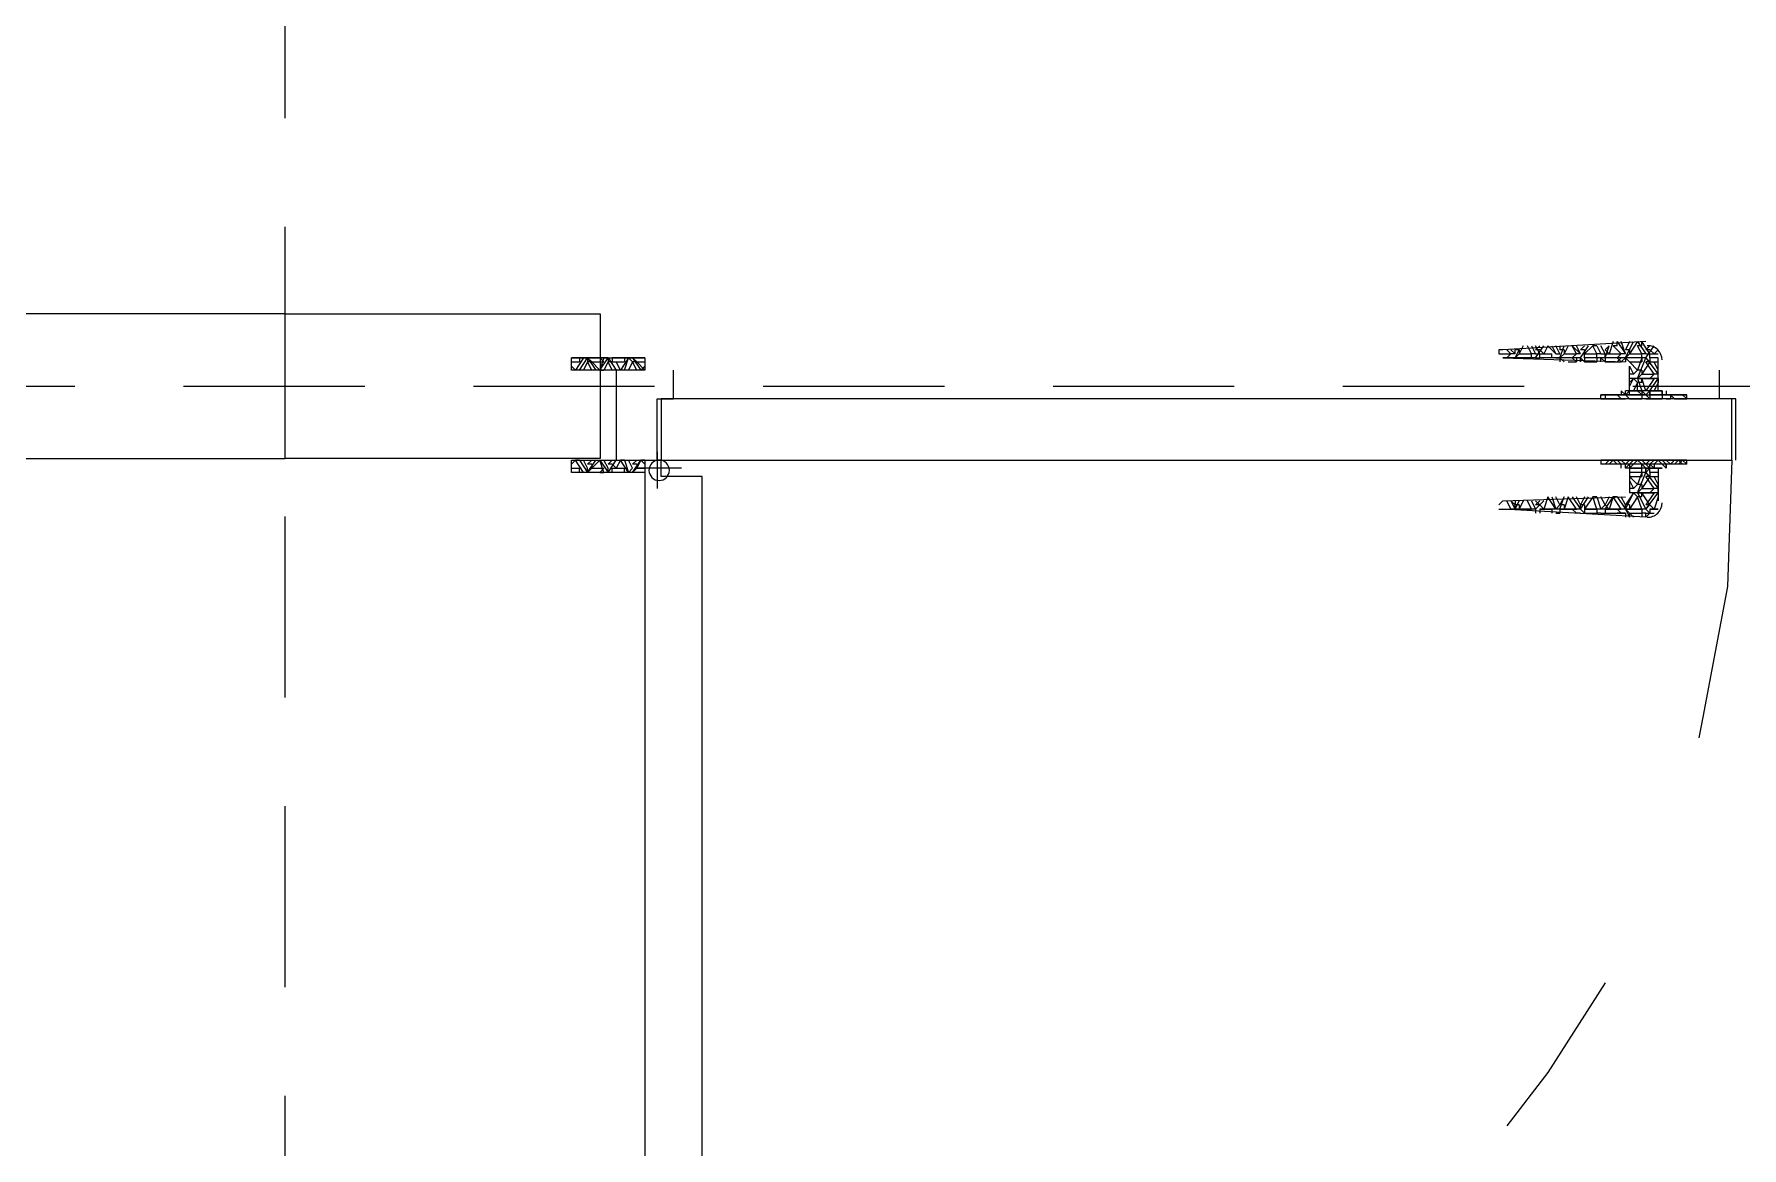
# Model space of a CAD drawing. Header units: centimetres. Extents: x -71 to 5571, y -2315 to 960.
# Drawn here: x 494.7 to 612.5, y 333.9 to 410.8 of the extents above; entities that cross this region are included whole.
import ezdxf

# ---------------------------------------------------------------- set-up
doc = ezdxf.new("R2010")
doc.units = ezdxf.units.CM
doc.linetypes.add('AKS_SEYREK', pattern=[20, 12.5, -7.5])
doc.linetypes.add('DASHED2', pattern=[0.375, 0.25, -0.125])
for name, color, linetype in [('AKS', 8, 'AKS_SEYREK'), ('DIS_DUVAR_100', 7, 'Continuous'), ('IC_DUVAR_100', 7, 'Continuous'), ('IC_KAPILAR', 7, 'Continuous'), ('KAPI-PLAN', 7, 'Continuous')]:
    doc.layers.add(name, color=color, linetype=linetype)
doc.layers.add('PANO', color=7, linetype='Continuous', lineweight=50)

# ---------------------------------------------------------------- blocks, each defined once
blk = doc.blocks.new("100'LÜK 115.5'LİK KAPILI PANO(90'LIK)")
at = {"color": 1, "lineweight": 25}
for p, q in [((96.26, 79.84), (96.26, 73.84)), ((96.76, 79.84), (96.26, 79.84)), ((100.76, 79.84), (101.26, 79.84)), ((101.26, 79.84), (101.26, 73.84)), ((95.96, 77.84), (93.76, 77.84)), ((95.96, 78.14), (95.96, 75.54)), ((96.16, 78.34), (96.26, 78.34)), ((101.36, 78.34), (101.26, 78.34)), ((101.56, 78.14), (101.56, 75.54)), ((101.56, 77.84), (103.76, 77.84)), ((92.76, 76.79), (93.2, 67.03)), ((104.76, 76.79), (104.31, 67.03)), ((93.82, 67.03), (94.18, 75.65)), ((95.96, 75.84), (94.38, 75.84)), ((101.56, 75.84), (103.13, 75.84)), ((103.7, 67.03), (103.33, 75.65)), ((96.16, 75.34), (96.26, 75.34)), ((101.36, 75.34), (101.26, 75.34)), ((96.76, 73.84), (96.26, 73.84)), ((100.76, 73.84), (101.26, 73.84)), ((93.4, 66.84), (93.62, 66.84)), ((104.11, 66.84), (103.9, 66.84))]:
    blk.add_line(p, q, dxfattribs=at)
at = {"lineweight": 25}
for p, q in [((20.78, 10.8), (20.78, 13)), ((21.83, 14), (31.59, 13.56)), ((31.78, 13.36), (31.78, 13.14)), ((22.78, 10.8), (22.78, 12.38)), ((31.59, 12.94), (22.97, 12.58)), ((99.82, 9.59), (99.82, 12.14)), ((9.75, 11), (14.75, 11)), ((9.75, 10), (9.75, 11)), ((14.75, 11), (14.75, 10)), ((20.48, 10.8), (23.08, 10.8)), ((98.36, 10.68), (101.28, 10.68)), ((100.75, 11), (105.75, 11)), ((100.76, 10), (100.76, 11)), ((105.76, 11), (105.76, 10)), ((14.75, 10), (9.75, 10)), ((12.75, 10), (15.59, 10)), ((15.59, 10), (15.59, 6)), ((15.78, 10), (15.78, 6)), ((18.78, 10.5), (24.78, 10.5)), ((18.78, 10), (18.78, 10.5)), ((18.78, 10), (24.78, 10)), ((20.28, 10.6), (20.28, 10.5)), ((23.28, 10.6), (23.28, 10.5)), ((24.78, 10), (24.78, 10.5)), ((99.72, 6), (99.72, 10)), ((102.75, 10), (99.91, 10)), ((99.91, 10), (99.91, 6)), ((105.75, 10), (100.75, 10)), ((15.59, 6), (16.75, 6)), ((16.75, 6), (16.75, 0)), ((18.78, 6), (18.78, 5.5)), ((18.78, 6), (24.78, 6)), ((24.78, 6), (24.78, 5.5)), ((99.91, 6), (98.75, 6)), ((98.75, 6), (98.75, 0)), ((18.78, 5.5), (24.78, 5.5)), ((20.28, 5.4), (20.28, 5.5)), ((20.48, 5.2), (23.08, 5.2)), ((20.78, 5.2), (20.78, 3)), ((22.78, 5.2), (22.78, 3.62)), ((23.28, 5.4), (23.28, 5.5)), ((21.83, 2), (31.59, 2.44)), ((31.59, 3.06), (22.97, 3.42)), ((31.78, 2.64), (31.78, 2.86)), ((9.75, 0), (14.75, 0)), ((9.75, -1), (9.75, 0)), ((14.75, 0), (14.75, -1)), ((100.75, 0), (105.75, 0)), ((100.75, -1), (100.75, 0)), ((105.75, 0), (105.75, -1)), ((14.75, -1), (9.75, -1)), ((105.75, -1), (100.75, -1))]:
    blk.add_line(p, q, dxfattribs=at)
blk.add_circle((99.82, 10.68), 0.583, dxfattribs=at)
at = {"color": 1, "linetype": 'DASHED2', "lineweight": 25, "ltscale": 80}
blk.add_arc((98.35, 11.57), 82.58, 88.7535, 181.243, dxfattribs=at)
at = {"color": 1, "lineweight": 25}
for centre, radius, start, end in [((93.76, 76.84), 1, 90, 182.6026), ((96.16, 78.14), 0.2, 90, 180), ((101.36, 78.14), 0.2, 0, 90), ((103.76, 76.84), 1, 357.3974, 90), ((94.38, 75.64), 0.2, 90, 177.5839), ((96.16, 75.54), 0.2, 180, 270), ((101.36, 75.54), 0.2, 270, 0), ((103.13, 75.64), 0.2, 2.4161, 90), ((93.4, 67.04), 0.2, 182.6026, 270), ((93.62, 67.04), 0.2, 270, 357.3974), ((103.9, 67.04), 0.2, 182.6026, 270), ((104.11, 67.04), 0.2, 270, 357.3974)]:
    blk.add_arc(centre, radius, start, end, dxfattribs=at)
at = {"lineweight": 25}
for centre, radius, start, end in [((21.78, 13), 1, 87.3974, 180), ((31.58, 13.36), 0.2, 0, 87.3974), ((31.58, 13.14), 0.2, 272.6026, 0), ((22.98, 12.38), 0.2, 92.4161, 180), ((20.48, 10.6), 0.2, 90, 180), ((23.08, 10.6), 0.2, 0, 90), ((20.48, 5.4), 0.2, 180, 270), ((23.08, 5.4), 0.2, 270, 0), ((22.98, 3.62), 0.2, 180, 267.5839), ((21.78, 3), 1, 180, 272.6026), ((31.58, 2.86), 0.2, 0, 87.3974), ((31.58, 2.64), 0.2, 272.6026, 0)]:
    blk.add_arc(centre, radius, start, end, dxfattribs=at)
at = {"layer": 'KAPI-PLAN', "color": 1, "linetype": 'DASHED2', "lineweight": 25, "ltscale": 80}
for p, q in [((99.76, 94.14), (99.76, 92.84)), ((100.76, 94.14), (99.76, 94.14)), ((100.76, 10), (100.76, 94.14)), ((96.76, 92.84), (96.76, 11.3)), ((99.76, 92.84), (96.76, 92.84)), ((96.76, 11.3), (99.76, 11.3)), ((99.76, 11.3), (99.76, 10)), ((99.76, 10), (100.76, 10))]:
    blk.add_line(p, q, dxfattribs=at)
at = {"layer": 'PANO', "lineweight": 25, "ltscale": 100}
for p, q in [((12.75, 0), (12.75, 10)), ((15.78, 10), (24.78, 10)), ((102.75, 0), (102.75, 10)), ((15.78, 6), (24.78, 6)), ((98.75, 6), (99.72, 6))]:
    blk.add_line(p, q, dxfattribs=at)
for points in [[(0, 10), (24.78, 10)], [(16.75, 0), (0, 0), (0, 10)], [(99.72, 10), (115.5, 10), (115.5, 0), (98.75, 0)]]:
    blk.add_lwpolyline(points, dxfattribs=at)
blk = doc.blocks.new("100'LÜK 125'LİK KAPILI PANO(82'LİK) [SAG ÜST]")
blk.add_lwpolyline([(0, 103.75), (10, 103.75), (10, 125.5), (0, 125.5)], close=True)
blk = doc.blocks.new('kaynak-ic-kapi')
at = {"color": 133, "linetype": 'Continuous', "lineweight": 25, "true_color": 0x6ec1dd}
for p, q in [((54328.39, 7919.03), (54328.39, 7993.18)), ((54324.44, 7991.77), (54324.44, 7920.16)), ((54258.75, 7922.7), (54258.75, 7922.7)), ((54259.03, 7922.7), (54258.75, 7922.7)), ((54258.75, 7922.7), (54258.75, 7922.7)), ((54259.03, 7922.7), (54259.31, 7922.98)), ((54259.03, 7922.41), (54259.03, 7922.7)), ((54259.31, 7922.7), (54259.03, 7922.7)), ((54259.31, 7922.98), (54259.31, 7922.7)), ((54259.31, 7922.98), (54269.18, 7922.41)), ((54259.31, 7922.7), (54259.6, 7922.7)), ((54259.6, 7922.7), (54259.6, 7922.98)), ((54259.6, 7922.41), (54259.6, 7922.7)), ((54260.44, 7922.7), (54259.6, 7922.7)), ((54260.16, 7922.98), (54260.44, 7922.7)), ((54260.44, 7922.98), (54260.44, 7922.7)), ((54260.72, 7922.41), (54260.44, 7922.7)), ((54260.72, 7922.7), (54260.72, 7922.98)), ((54261.01, 7922.7), (54260.72, 7922.7)), ((54260.72, 7922.7), (54260.72, 7922.7)), ((54260.72, 7922.7), (54261.01, 7922.7)), ((54261.29, 7922.41), (54261.01, 7922.7)), ((54262.13, 7922.7), (54261.01, 7922.7)), ((54261.01, 7922.7), (54261.29, 7922.7)), ((54261.85, 7922.7), (54261.85, 7922.7)), ((54261.85, 7922.7), (54261.85, 7922.7)), ((54262.13, 7922.41), (54262.13, 7922.7)), ((54262.13, 7922.41), (54262.13, 7922.7)), ((54262.42, 7922.7), (54262.13, 7922.7)), ((54262.42, 7922.7), (54262.42, 7922.7)), ((54262.42, 7922.7), (54262.7, 7922.7)), ((54262.7, 7922.41), (54262.7, 7922.7)), ((54263.54, 7922.7), (54262.7, 7922.7)), ((54262.7, 7922.7), (54262.7, 7922.7)), ((54263.54, 7922.41), (54263.54, 7922.7)), ((54263.54, 7922.7), (54263.54, 7922.7)), ((54263.54, 7922.7), (54263.54, 7922.7)), ((54263.83, 7922.7), (54263.83, 7922.7)), ((54263.83, 7922.7), (54263.83, 7922.7)), ((54263.83, 7922.7), (54264.11, 7922.7)), ((54264.39, 7922.41), (54264.11, 7922.7)), ((54264.11, 7922.7), (54264.11, 7922.7)), ((54265.24, 7922.41), (54265.24, 7922.7)), ((54265.24, 7922.41), (54265.24, 7922.7)), ((54265.52, 7922.7), (54265.24, 7922.7)), ((54265.52, 7922.7), (54265.52, 7922.7)), ((54265.52, 7922.7), (54265.52, 7922.7)), ((54265.52, 7922.7), (54265.52, 7922.7)), ((54265.8, 7922.41), (54265.8, 7922.7)), ((54266.64, 7922.41), (54266.64, 7922.7)), ((54258.47, 7922.41), (54259.03, 7922.41)), ((54259.03, 7922.41), (54258.47, 7922.41)), ((54258.47, 7921.57), (54258.75, 7922.41)), ((54258.47, 7921.85), (54258.47, 7921.57)), ((54258.47, 7919.59), (54258.47, 7921.85)), ((54258.47, 7921.29), (54258.47, 7921.57)), ((54258.47, 7921.57), (54258.47, 7921.57)), ((54259.03, 7922.13), (54258.75, 7922.41)), ((54258.75, 7921.29), (54259.31, 7922.13)), ((54259.03, 7922.41), (54259.03, 7922.41)), ((54259.31, 7922.41), (54259.03, 7922.13)), ((54259.03, 7922.13), (54259.31, 7922.13)), ((54259.03, 7922.13), (54259.6, 7921.29)), ((54259.31, 7922.41), (54259.6, 7922.41)), ((54259.6, 7922.41), (54259.6, 7922.41)), ((54260.44, 7922.41), (54259.6, 7922.41)), ((54259.6, 7922.41), (54259.88, 7921.57)), ((54259.6, 7921.57), (54259.6, 7921.29)), ((54259.6, 7921.57), (54259.88, 7921.57)), ((54259.88, 7921.57), (54260.44, 7922.41)), ((54260.16, 7921.29), (54259.88, 7921.57)), ((54260.72, 7922.41), (54260.16, 7921.29)), ((54260.16, 7921.29), (54260.72, 7922.13)), ((54260.72, 7922.41), (54260.44, 7922.41)), ((54260.44, 7922.13), (54260.44, 7922.41)), ((54260.44, 7922.13), (54260.72, 7922.13)), ((54260.72, 7922.41), (54260.72, 7922.13)), ((54260.72, 7922.41), (54261.01, 7922.41)), ((54260.72, 7922.13), (54261.01, 7921.57)), ((54269.18, 7921.85), (54260.72, 7921.57)), ((54261.29, 7922.41), (54261.01, 7922.41)), ((54262.13, 7922.41), (54261.01, 7922.41)), ((54261.01, 7922.41), (54261.57, 7921.57)), ((54261.29, 7921.57), (54261.29, 7921.57)), ((54261.29, 7921.57), (54261.57, 7921.57)), ((54262.13, 7922.41), (54261.57, 7921.57)), ((54261.57, 7921.57), (54261.85, 7922.41)), ((54262.13, 7922.13), (54261.85, 7922.41)), ((54261.85, 7921.57), (54262.13, 7922.13)), ((54262.13, 7922.41), (54262.13, 7922.41)), ((54262.42, 7922.41), (54262.13, 7922.13)), ((54262.13, 7922.13), (54262.13, 7922.13)), ((54262.13, 7922.13), (54262.42, 7921.57)), ((54262.7, 7921.57), (54262.42, 7922.41)), ((54262.42, 7922.41), (54262.7, 7922.41)), ((54262.7, 7922.41), (54262.7, 7922.41)), ((54263.54, 7922.41), (54262.7, 7922.41)), ((54262.7, 7922.41), (54262.98, 7921.57)), ((54262.7, 7921.57), (54262.7, 7921.57)), ((54262.7, 7921.57), (54262.98, 7921.57)), ((54262.98, 7921.57), (54263.54, 7922.41)), ((54263.83, 7922.41), (54263.26, 7921.57)), ((54263.54, 7922.41), (54263.54, 7922.41)), ((54263.54, 7922.13), (54263.54, 7922.41)), ((54263.54, 7922.13), (54263.83, 7922.13)), ((54263.54, 7921.57), (54263.83, 7922.13)), ((54263.83, 7922.41), (54263.83, 7922.13)), ((54263.83, 7922.41), (54264.11, 7922.41)), ((54263.83, 7922.13), (54264.11, 7921.57)), ((54264.39, 7922.41), (54264.11, 7922.41)), ((54264.95, 7922.41), (54264.11, 7922.41)), ((54264.11, 7922.41), (54264.67, 7921.57)), ((54264.67, 7921.57), (54264.95, 7922.41)), ((54265.24, 7922.41), (54264.95, 7921.57)), ((54265.24, 7922.41), (54264.95, 7922.41)), ((54264.95, 7922.13), (54264.95, 7922.41)), ((54264.95, 7922.13), (54265.24, 7922.13)), ((54264.95, 7921.57), (54265.24, 7922.13)), ((54265.52, 7922.41), (54265.24, 7922.13)), ((54265.24, 7922.13), (54265.52, 7921.57)), ((54265.8, 7921.57), (54265.52, 7922.41)), ((54265.52, 7922.41), (54265.52, 7922.41)), ((54265.52, 7922.41), (54266.08, 7921.57)), ((54265.8, 7922.41), (54265.8, 7922.41)), ((54266.64, 7922.41), (54265.8, 7922.41)), ((54266.08, 7921.57), (54266.36, 7922.41)), ((54266.93, 7922.41), (54266.36, 7921.85)), ((54266.64, 7922.13), (54266.36, 7922.41)), ((54266.64, 7922.41), (54266.64, 7922.41)), ((54266.93, 7922.41), (54266.64, 7922.13)), ((54266.64, 7922.13), (54266.93, 7922.13)), ((54266.64, 7921.85), (54266.93, 7922.13)), ((54266.64, 7922.13), (54266.93, 7921.85)), ((54266.93, 7922.41), (54268.34, 7922.41)), ((54266.93, 7922.41), (54267.21, 7922.41)), ((54267.21, 7922.41), (54267.21, 7922.41)), ((54267.21, 7922.41), (54267.21, 7922.41)), ((54268.05, 7922.41), (54267.21, 7922.41)), ((54267.21, 7922.41), (54267.49, 7921.85)), ((54267.77, 7921.85), (54268.05, 7922.41)), ((54268.34, 7922.41), (54268.05, 7921.85)), ((54268.34, 7922.41), (54268.05, 7922.41)), ((54268.05, 7922.13), (54268.05, 7922.41)), ((54268.05, 7922.13), (54268.34, 7922.13)), ((54268.62, 7921.85), (54268.34, 7922.41)), ((54268.34, 7922.41), (54268.34, 7922.41)), ((54268.34, 7922.41), (54268.34, 7922.13)), ((54268.34, 7922.41), (54268.62, 7922.41)), ((54268.34, 7921.85), (54268.34, 7922.13)), ((54268.34, 7922.13), (54268.62, 7921.85)), ((54268.9, 7922.41), (54268.62, 7922.41)), ((54269.46, 7922.41), (54268.62, 7922.41)), ((54268.62, 7922.41), (54268.9, 7921.85)), ((54269.18, 7921.85), (54269.46, 7922.13)), ((54269.46, 7922.13), (54269.46, 7922.13)), ((54258.47, 7921.29), (54258.47, 7921.29)), ((54258.47, 7921.29), (54258.75, 7921.29)), ((54258.47, 7921), (54258.47, 7920.72)), ((54258.47, 7921), (54258.75, 7921)), ((54258.47, 7920.72), (54258.47, 7920.72)), ((54258.47, 7920.72), (54258.47, 7920.72)), ((54258.47, 7920.72), (54258.75, 7920.16)), ((54259.03, 7921.29), (54258.75, 7921.29)), ((54259.03, 7921.29), (54258.75, 7921)), ((54259.6, 7921.29), (54258.75, 7921.29)), ((54259.6, 7921), (54258.75, 7921)), ((54258.75, 7921), (54259.31, 7920.16)), ((54259.03, 7920.16), (54259.6, 7921)), ((54259.88, 7921.29), (54259.6, 7921.29)), ((54259.88, 7921.29), (54259.6, 7921)), ((54259.6, 7920.72), (54259.6, 7921)), ((54259.6, 7920.72), (54259.88, 7920.72)), ((54259.6, 7919.88), (54259.88, 7920.72)), ((54260.16, 7921), (54259.88, 7920.72)), ((54259.88, 7920.72), (54260.44, 7920.16)), ((54260.16, 7921.29), (54260.16, 7921.29)), ((54260.44, 7920.44), (54260.16, 7921)), ((54260.16, 7921), (54260.16, 7921)), ((54260.16, 7921), (54260.44, 7921)), ((54260.44, 7921.29), (54260.44, 7921.29)), ((54260.44, 7921.29), (54260.44, 7921.29)), ((54260.44, 7919.59), (54260.44, 7921.29)), ((54260.44, 7921), (54260.44, 7921)), ((54260.44, 7921), (54260.44, 7921)), ((54260.72, 7921.29), (54260.72, 7921.29)), ((54327.54, 7918.47), (54327.54, 7921)), ((54256.78, 7919.03), (54256.49, 7919.31)), ((54256.49, 7919.31), (54262.42, 7919.31)), ((54256.78, 7919.03), (54257.06, 7919.31)), ((54256.78, 7919.31), (54257.06, 7919.03)), ((54257.34, 7919.31), (54257.06, 7919.03)), ((54257.34, 7919.03), (54257.62, 7919.31)), ((54257.62, 7919.31), (54257.9, 7919.03)), ((54257.9, 7919.31), (54257.9, 7919.59)), ((54257.9, 7919.59), (54258.19, 7919.31)), ((54257.9, 7919.59), (54257.9, 7919.31)), ((54258.19, 7919.03), (54257.9, 7919.31)), ((54258.19, 7919.59), (54258.19, 7919.59)), ((54259.03, 7919.59), (54258.19, 7919.59)), ((54258.19, 7919.59), (54260.72, 7919.59)), ((54258.19, 7919.59), (54258.19, 7919.59)), ((54258.19, 7919.31), (54258.47, 7919.03)), ((54259.03, 7920.16), (54258.47, 7920.16)), ((54258.47, 7919.88), (54259.03, 7919.88)), ((54258.47, 7919.03), (54258.75, 7919.31)), ((54259.03, 7920.16), (54258.75, 7920.16)), ((54259.03, 7919.31), (54258.75, 7919.59)), ((54258.75, 7919.31), (54258.75, 7919.59)), ((54259.03, 7919.88), (54259.03, 7920.16)), ((54259.31, 7919.88), (54259.03, 7920.16)), ((54259.03, 7920.16), (54259.31, 7920.16)), ((54259.03, 7919.88), (54259.03, 7919.59)), ((54259.03, 7919.59), (54259.31, 7919.31)), ((54259.03, 7919.31), (54259.31, 7919.31)), ((54259.03, 7919.03), (54259.31, 7919.31)), ((54259.31, 7919.88), (54260.44, 7919.88)), ((54259.31, 7919.88), (54259.6, 7919.88)), ((54259.31, 7919.88), (54259.6, 7919.88)), ((54259.31, 7919.31), (54259.6, 7919.03)), ((54259.6, 7919.88), (54259.6, 7920.16)), ((54260.44, 7920.16), (54259.6, 7920.16)), ((54259.6, 7919.88), (54259.6, 7919.59)), ((54259.6, 7919.88), (54259.6, 7919.59)), ((54260.44, 7919.59), (54259.6, 7919.59)), ((54260.44, 7920.16), (54260.44, 7920.16)), ((54260.44, 7919.59), (54260.44, 7919.59)), ((54260.44, 7919.31), (54260.44, 7919.59)), ((54260.44, 7919.31), (54260.72, 7919.31)), ((54260.44, 7919.03), (54260.72, 7919.31)), ((54260.72, 7919.59), (54260.72, 7919.59)), ((54260.72, 7919.59), (54260.72, 7919.59)), ((54261.01, 7919.59), (54261.01, 7919.31)), ((54261.29, 7919.03), (54261.01, 7919.31)), ((54261.29, 7919.31), (54261.57, 7919.03)), ((54261.57, 7919.03), (54261.85, 7919.31)), ((54262.13, 7919.31), (54261.85, 7919.03)), ((54261.85, 7919.03), (54262.13, 7919.31)), ((54262.42, 7919.31), (54262.42, 7919.31)), ((54325.85, 7919.59), (54328.95, 7919.59)), ((54328.95, 7919.59), (54328.39, 7919.59)), ((54328.39, 7919.31), (54328.67, 7919.03)), ((54329.24, 7919.88), (54328.67, 7919.03)), ((54328.67, 7919.03), (54328.95, 7919.59)), ((54329.24, 7919.88), (54328.95, 7919.59)), ((54328.95, 7919.31), (54328.95, 7919.59)), ((54328.95, 7919.31), (54329.24, 7919.31)), ((54328.95, 7919.03), (54329.24, 7919.31)), ((54329.24, 7919.88), (54329.24, 7919.88)), ((54329.24, 7919.88), (54329.24, 7919.88)), ((54329.52, 7919.88), (54329.24, 7919.59)), ((54329.24, 7919.59), (54329.52, 7919.03)), ((54329.8, 7919.03), (54329.52, 7919.88)), ((54329.52, 7919.88), (54329.52, 7919.88)), ((54329.52, 7919.88), (54330.08, 7919.03)), ((54329.8, 7919.88), (54329.8, 7919.88)), ((54329.8, 7919.88), (54329.8, 7919.59)), ((54330.65, 7919.59), (54329.8, 7919.59)), ((54330.08, 7919.03), (54330.36, 7919.59)), ((54330.93, 7919.88), (54330.36, 7919.03)), ((54330.65, 7919.31), (54330.36, 7919.59)), ((54330.65, 7919.88), (54330.65, 7919.88)), ((54330.65, 7919.88), (54330.65, 7919.59)), ((54330.65, 7919.31), (54330.93, 7919.31)), ((54330.65, 7919.03), (54330.93, 7919.31)), ((54331.49, 7919.03), (54330.93, 7919.88)), ((54330.93, 7919.88), (54330.93, 7919.59)), ((54330.93, 7919.88), (54331.21, 7919.88)), ((54330.93, 7919.59), (54331.21, 7919.03)), ((54331.49, 7919.88), (54331.21, 7919.88)), ((54331.49, 7919.88), (54331.21, 7919.59)), ((54331.21, 7919.88), (54331.49, 7919.03)), ((54332.05, 7919.59), (54331.21, 7919.59)), ((54331.49, 7919.03), (54332.05, 7919.59)), ((54332.34, 7919.88), (54331.77, 7919.03)), ((54332.34, 7919.88), (54332.05, 7919.59)), ((54332.05, 7919.31), (54332.05, 7919.59)), ((54332.05, 7919.31), (54332.34, 7919.31)), ((54332.05, 7919.03), (54332.34, 7919.31)), ((54332.9, 7919.03), (54332.34, 7919.88)), ((54332.34, 7919.88), (54332.34, 7919.88)), ((54332.34, 7919.88), (54332.34, 7919.59)), ((54332.34, 7919.88), (54332.62, 7919.88)), ((54332.34, 7919.59), (54332.62, 7919.03)), ((54332.62, 7919.88), (54333.18, 7919.03)), ((54332.9, 7919.88), (54332.9, 7919.88)), ((54332.9, 7919.88), (54332.9, 7919.59)), ((54333.46, 7919.59), (54332.9, 7919.59)), ((54333.18, 7919.03), (54333.46, 7919.31)), ((54327.54, 7919.03), (54253.39, 7919.03)), ((54253.39, 7919.03), (54253.39, 7914.8)), ((54256.78, 7919.03), (54256.49, 7919.03)), ((54256.49, 7919.03), (54256.49, 7919.03)), ((54256.78, 7919.03), (54257.06, 7919.03)), ((54258.19, 7919.03), (54258.19, 7919.03)), ((54258.19, 7919.03), (54258.47, 7919.03)), ((54259.6, 7919.03), (54259.6, 7919.03)), ((54259.6, 7919.03), (54259.88, 7919.03)), ((54261.29, 7919.03), (54261.29, 7919.03)), ((54261.29, 7919.03), (54261.57, 7919.03)), ((54327.26, 7914.8), (54327.26, 7919.03)), ((54328.39, 7919.03), (54328.67, 7919.03)), ((54329.8, 7919.03), (54329.8, 7919.03)), ((54329.8, 7919.03), (54330.08, 7919.03)), ((54330.36, 7912.83), (54330.36, 7919.03)), ((54331.49, 7919.03), (54331.21, 7919.03)), ((54331.49, 7919.03), (54331.49, 7919.03)), ((54332.9, 7919.03), (54332.9, 7919.03)), ((54332.9, 7919.03), (54333.18, 7919.03)), ((54333.46, 7919.03), (54333.46, 7919.03)), ((54253.39, 7914.8), (54327.26, 7914.8)), ((54254.24, 7914.8), (54254.24, 7912.83)), ((54256.49, 7914.8), (54256.49, 7914.8)), ((54256.78, 7914.52), (54256.49, 7914.8)), ((54257.34, 7914.8), (54256.49, 7914.8)), ((54256.49, 7914.8), (54256.49, 7914.8)), ((54256.49, 7914.8), (54256.49, 7914.52)), ((54256.49, 7914.52), (54256.49, 7914.52)), ((54256.78, 7914.52), (54256.49, 7914.52)), ((54256.49, 7914.52), (54256.49, 7914.52)), ((54257.62, 7914.52), (54257.34, 7914.8)), ((54257.34, 7914.8), (54257.34, 7914.8)), ((54257.34, 7914.8), (54257.34, 7914.8)), ((54257.62, 7914.52), (54257.34, 7914.52)), ((54257.9, 7914.8), (54257.62, 7914.8)), ((54257.62, 7914.8), (54257.62, 7914.8)), ((54257.62, 7914.8), (54257.9, 7914.8)), ((54257.62, 7914.52), (54257.62, 7914.52)), ((54257.62, 7914.52), (54257.62, 7914.52)), ((54257.62, 7914.52), (54257.9, 7914.52)), ((54257.9, 7914.8), (54258.19, 7914.8)), ((54257.9, 7914.52), (54258.19, 7914.52)), ((54257.9, 7914.24), (54257.9, 7914.52)), ((54258.19, 7914.52), (54258.19, 7914.8)), ((54259.03, 7914.8), (54258.19, 7914.8)), ((54258.19, 7914.24), (54258.19, 7914.52)), ((54258.19, 7914.52), (54258.19, 7914.24)), ((54259.03, 7914.8), (54258.75, 7914.8)), ((54258.75, 7914.8), (54258.75, 7914.8)), ((54259.03, 7914.52), (54259.03, 7914.8)), ((54259.31, 7914.8), (54259.03, 7914.8)), ((54259.03, 7914.52), (54259.03, 7914.24)), ((54259.31, 7914.52), (54259.03, 7914.52)), ((54259.03, 7914.24), (54259.03, 7914.52)), ((54259.03, 7914.24), (54259.31, 7914.52)), ((54259.31, 7914.8), (54259.31, 7914.8)), ((54259.31, 7914.8), (54259.6, 7914.8)), ((54259.31, 7914.52), (54259.6, 7914.52)), ((54259.6, 7914.52), (54259.6, 7914.8)), ((54260.44, 7914.8), (54259.6, 7914.8)), ((54259.6, 7914.8), (54259.6, 7914.8)), ((54259.6, 7914.24), (54259.6, 7914.52)), ((54259.6, 7914.52), (54259.6, 7914.52)), ((54259.6, 7914.52), (54259.88, 7914.24)), ((54260.72, 7914.52), (54260.44, 7914.8)), ((54260.72, 7914.52), (54260.44, 7914.8)), ((54260.44, 7914.8), (54260.44, 7914.8)), ((54260.44, 7914.8), (54260.44, 7914.8)), ((54260.72, 7914.52), (54260.44, 7914.24)), ((54261.01, 7914.8), (54260.72, 7914.8)), ((54260.72, 7914.8), (54260.72, 7914.8)), ((54260.72, 7914.8), (54261.01, 7914.8)), ((54261.01, 7914.24), (54260.72, 7914.52)), ((54260.72, 7914.52), (54260.72, 7914.24)), ((54260.72, 7914.52), (54261.01, 7914.52)), ((54261.29, 7914.52), (54261.01, 7914.8)), ((54262.13, 7914.8), (54261.01, 7914.8)), ((54261.01, 7914.8), (54261.29, 7914.8)), ((54261.01, 7914.52), (54261.01, 7914.52)), ((54261.01, 7914.24), (54261.01, 7914.52)), ((54261.29, 7914.52), (54261.29, 7914.52)), ((54261.85, 7914.8), (54261.85, 7914.8)), ((54261.85, 7914.8), (54261.85, 7914.8)), ((54262.13, 7914.52), (54262.13, 7914.8)), ((54262.13, 7914.52), (54262.13, 7914.8)), ((54262.42, 7914.8), (54262.13, 7914.8)), ((54262.13, 7914.52), (54262.13, 7914.52)), ((54262.13, 7914.52), (54262.13, 7914.52)), ((54262.42, 7914.8), (54262.42, 7914.8)), ((54262.42, 7914.8), (54262.42, 7914.8)), ((54262.42, 7914.52), (54262.42, 7914.52)), ((54262.42, 7914.52), (54262.42, 7914.52)), ((54262.42, 7914.52), (54262.42, 7914.52)), ((54326.42, 7914.8), (54326.42, 7912.83)), ((54259.03, 7914.24), (54258.19, 7914.24)), ((54258.19, 7914.24), (54258.19, 7914.24)), ((54258.19, 7914.24), (54260.72, 7914.24)), ((54258.47, 7913.67), (54258.75, 7914.24)), ((54258.47, 7914.24), (54258.47, 7911.98)), ((54258.47, 7913.39), (54258.47, 7913.67)), ((54258.47, 7913.67), (54258.47, 7913.67)), ((54258.47, 7913.67), (54258.47, 7913.67)), ((54258.47, 7913.39), (54258.47, 7913.39)), ((54258.47, 7913.39), (54258.75, 7913.39)), ((54259.03, 7914.24), (54258.75, 7914.24)), ((54258.75, 7914.24), (54258.75, 7914.24)), ((54258.75, 7913.39), (54259.31, 7914.24)), ((54259.03, 7913.39), (54258.75, 7913.39)), ((54259.03, 7913.39), (54258.75, 7913.11)), ((54259.6, 7913.39), (54258.75, 7913.39)), ((54259.03, 7914.24), (54259.31, 7914.24)), ((54259.03, 7914.24), (54259.31, 7914.24)), ((54259.31, 7914.24), (54259.31, 7914.24)), ((54259.31, 7914.24), (54259.6, 7913.39)), ((54259.88, 7913.39), (54259.6, 7914.24)), ((54260.44, 7914.24), (54259.6, 7914.24)), ((54259.6, 7913.67), (54259.6, 7913.39)), ((54259.6, 7913.67), (54259.88, 7913.67)), ((54259.88, 7913.39), (54259.6, 7913.39)), ((54259.88, 7913.39), (54259.6, 7913.11)), ((54259.88, 7913.67), (54260.16, 7914.24)), ((54259.88, 7914.24), (54259.88, 7913.67)), ((54260.16, 7913.39), (54259.88, 7913.67)), ((54260.16, 7914.24), (54260.44, 7914.24)), ((54260.44, 7913.96), (54260.16, 7913.39)), ((54260.16, 7913.39), (54260.44, 7913.67)), ((54260.16, 7913.39), (54260.16, 7913.39)), ((54260.44, 7914.24), (54260.44, 7914.24)), ((54260.44, 7914.24), (54260.72, 7914.24)), ((54260.44, 7914.24), (54260.44, 7912.55)), ((54260.44, 7913.39), (54260.44, 7913.39)), ((54260.44, 7913.39), (54260.44, 7913.39)), ((54260.72, 7914.24), (54260.72, 7914.24)), ((54260.72, 7914.24), (54260.72, 7914.24)), ((54260.72, 7914.24), (54260.72, 7914.24)), ((54259.31, 7911.98), (54258.47, 7913.11)), ((54258.47, 7913.11), (54258.47, 7912.83)), ((54258.47, 7913.11), (54258.75, 7913.11)), ((54258.47, 7912.83), (54258.47, 7912.83)), ((54258.47, 7912.83), (54258.47, 7912.83)), ((54258.47, 7912.83), (54258.75, 7912.26)), ((54259.03, 7912.26), (54258.47, 7912.26)), ((54259.6, 7913.11), (54258.75, 7913.11)), ((54258.75, 7913.11), (54259.31, 7912.26)), ((54259.03, 7912.26), (54258.75, 7912.26)), ((54259.03, 7912.26), (54259.6, 7913.11)), ((54259.03, 7911.98), (54259.03, 7912.26)), ((54259.31, 7911.98), (54259.03, 7912.26)), ((54259.03, 7912.26), (54259.31, 7912.26)), ((54259.6, 7912.83), (54259.6, 7913.11)), ((54259.6, 7912.83), (54259.88, 7912.83)), ((54259.6, 7911.98), (54259.88, 7912.83)), ((54259.6, 7911.98), (54259.6, 7912.26)), ((54260.44, 7912.26), (54259.6, 7912.26)), ((54260.16, 7913.11), (54259.88, 7912.83)), ((54259.88, 7912.83), (54260.44, 7912.26)), ((54260.44, 7912.55), (54260.16, 7913.11)), ((54260.16, 7913.11), (54260.16, 7913.11)), ((54260.16, 7913.11), (54260.44, 7913.11)), ((54260.44, 7913.11), (54260.44, 7913.11)), ((54260.44, 7913.11), (54260.44, 7913.11)), ((54260.72, 7911.98), (54260.44, 7912.26)), ((54260.72, 7911.98), (54260.44, 7912.26)), ((54260.44, 7912.26), (54260.44, 7912.26)), ((54260.72, 7912.55), (54260.72, 7912.55)), ((54260.72, 7911.98), (54260.72, 7912.26)), ((54260.72, 7912.26), (54260.72, 7912.26)), ((54269.18, 7911.98), (54260.72, 7912.26)), ((54261.29, 7911.98), (54261.01, 7912.26)), ((54262.13, 7912.26), (54261.01, 7912.26)), ((54261.01, 7911.98), (54261.29, 7912.26)), ((54261.85, 7912.26), (54261.85, 7912.26)), ((54261.85, 7912.26), (54261.85, 7912.26)), ((54262.13, 7911.98), (54262.13, 7912.26)), ((54262.13, 7911.98), (54262.13, 7912.26)), ((54262.42, 7911.98), (54262.13, 7912.26)), ((54262.42, 7912.26), (54262.42, 7911.98)), ((54262.7, 7911.98), (54262.7, 7912.26)), ((54263.54, 7912.26), (54262.7, 7912.26)), ((54262.7, 7911.98), (54262.7, 7912.26)), ((54263.26, 7912.26), (54263.54, 7912.26)), ((54263.83, 7911.98), (54263.54, 7912.26)), ((54263.54, 7911.98), (54263.54, 7912.26)), ((54263.54, 7912.26), (54263.54, 7912.26)), ((54263.83, 7911.98), (54263.83, 7912.26)), ((54264.39, 7911.98), (54264.11, 7912.26)), ((54264.67, 7912.26), (54264.11, 7912.26)), ((54264.11, 7911.98), (54264.11, 7912.26)), ((54265.24, 7911.98), (54264.95, 7912.26)), ((54265.24, 7911.98), (54265.24, 7912.26)), ((54328.39, 7912.83), (54328.67, 7912.83)), ((54328.39, 7912.55), (54328.67, 7912.83)), ((54328.39, 7912.83), (54328.95, 7912.26)), ((54328.95, 7912.26), (54328.39, 7912.26)), ((54329.24, 7911.98), (54328.67, 7912.83)), ((54328.95, 7912.83), (54329.24, 7912.26)), ((54329.24, 7911.98), (54328.95, 7912.26)), ((54328.95, 7912.26), (54328.95, 7912.26)), ((54328.95, 7912.26), (54329.24, 7912.26)), ((54329.24, 7912.26), (54329.52, 7912.83)), ((54329.52, 7911.98), (54329.24, 7912.26)), ((54329.8, 7912.83), (54329.52, 7911.98)), ((54329.52, 7911.98), (54330.08, 7912.83)), ((54329.8, 7912.83), (54329.8, 7912.83)), ((54329.8, 7912.83), (54330.08, 7912.83)), ((54329.8, 7911.98), (54329.8, 7912.26)), ((54330.65, 7912.26), (54329.8, 7912.26)), ((54330.08, 7912.83), (54330.36, 7912.26)), ((54330.93, 7911.98), (54330.36, 7912.83)), ((54330.65, 7912.26), (54330.36, 7912.26)), ((54330.65, 7912.83), (54330.93, 7912.26)), ((54330.65, 7911.98), (54330.65, 7912.26)), ((54330.65, 7912.26), (54330.93, 7912.26)), ((54331.49, 7912.83), (54330.93, 7911.98)), ((54330.93, 7912.26), (54331.21, 7912.83)), ((54330.93, 7911.98), (54330.93, 7912.26)), ((54331.49, 7912.83), (54331.21, 7912.83)), ((54331.21, 7911.98), (54331.49, 7912.83)), ((54331.49, 7911.98), (54331.21, 7912.26)), ((54332.05, 7912.26), (54331.21, 7912.26)), ((54331.49, 7912.83), (54331.49, 7912.83)), ((54331.49, 7912.83), (54332.05, 7912.26)), ((54332.34, 7911.98), (54331.77, 7912.83)), ((54332.05, 7912.83), (54332.34, 7912.26)), ((54332.05, 7912.26), (54332.05, 7912.26)), ((54332.05, 7912.26), (54332.34, 7912.26)), ((54332.34, 7912.26), (54332.62, 7912.83)), ((54332.34, 7911.98), (54332.34, 7912.26)), ((54332.62, 7911.98), (54333.18, 7912.83)), ((54332.9, 7912.83), (54332.9, 7912.83)), ((54332.9, 7912.83), (54333.18, 7912.83)), ((54332.9, 7911.98), (54332.9, 7912.26)), ((54333.46, 7912.26), (54332.9, 7912.26)), ((54333.18, 7912.83), (54333.46, 7912.55)), ((54333.46, 7912.83), (54333.46, 7912.83)), ((54258.47, 7911.98), (54259.03, 7911.98)), ((54259.03, 7911.7), (54258.47, 7911.7)), ((54258.47, 7911.42), (54258.75, 7911.7)), ((54259.03, 7911.42), (54258.75, 7911.7)), ((54259.03, 7911.98), (54259.03, 7911.7)), ((54259.31, 7911.7), (54259.03, 7911.7)), ((54259.03, 7911.7), (54259.6, 7910.85)), ((54259.03, 7911.42), (54259.31, 7911.42)), ((54259.03, 7911.14), (54259.31, 7911.42)), ((54259.31, 7911.98), (54259.6, 7911.98)), ((54259.88, 7910.85), (54259.31, 7911.7)), ((54259.31, 7911.7), (54259.6, 7911.7)), ((54259.31, 7910.85), (54269.18, 7911.42)), ((54259.6, 7911.98), (54259.6, 7911.7)), ((54260.44, 7911.7), (54259.6, 7911.7)), ((54259.6, 7911.7), (54259.88, 7911.14)), ((54259.6, 7911.14), (54259.6, 7910.85)), ((54259.6, 7911.14), (54259.88, 7911.14)), ((54259.88, 7910.85), (54260.44, 7911.7)), ((54259.88, 7910.85), (54259.88, 7910.85)), ((54260.72, 7911.98), (54260.44, 7911.7)), ((54260.44, 7911.42), (54260.44, 7911.7)), ((54260.44, 7911.42), (54260.72, 7911.42)), ((54260.44, 7910.85), (54260.72, 7911.42)), ((54260.72, 7911.98), (54261.01, 7911.98)), ((54261.29, 7910.85), (54260.72, 7911.7)), ((54260.72, 7911.7), (54260.72, 7911.7)), ((54260.72, 7911.7), (54261.01, 7911.7)), ((54260.72, 7911.7), (54261.01, 7910.85)), ((54261.29, 7911.98), (54261.01, 7911.7)), ((54262.13, 7911.7), (54261.01, 7911.7)), ((54261.01, 7911.7), (54261.57, 7911.14)), ((54261.29, 7911.14), (54261.29, 7910.85)), ((54261.29, 7911.14), (54261.57, 7911.14)), ((54261.57, 7910.85), (54261.85, 7911.7)), ((54262.13, 7911.98), (54261.85, 7911.14)), ((54262.13, 7911.42), (54261.85, 7911.7)), ((54261.85, 7911.14), (54262.13, 7911.42)), ((54262.13, 7911.98), (54262.13, 7911.7)), ((54262.42, 7911.7), (54262.13, 7911.7)), ((54262.13, 7911.7), (54262.42, 7911.14)), ((54262.13, 7911.42), (54262.13, 7911.42)), ((54262.42, 7911.98), (54262.7, 7911.98)), ((54262.7, 7911.14), (54262.42, 7911.7)), ((54262.42, 7911.7), (54262.7, 7911.7)), ((54262.7, 7911.98), (54262.7, 7911.7)), ((54263.54, 7911.7), (54262.7, 7911.7)), ((54262.7, 7911.7), (54262.98, 7911.14)), ((54262.7, 7911.14), (54262.7, 7911.14)), ((54262.7, 7911.14), (54262.98, 7911.14)), ((54262.98, 7911.14), (54263.54, 7911.7)), ((54263.54, 7911.98), (54263.54, 7911.7)), ((54263.54, 7911.42), (54263.54, 7911.7)), ((54263.54, 7911.42), (54263.83, 7911.42)), ((54263.54, 7911.14), (54263.83, 7911.42)), ((54263.83, 7911.98), (54264.11, 7911.98)), ((54264.39, 7911.14), (54263.83, 7911.7)), ((54263.83, 7911.7), (54263.83, 7911.7)), ((54263.83, 7911.7), (54264.11, 7911.7)), ((54263.83, 7911.7), (54264.11, 7911.14)), ((54264.39, 7911.98), (54264.11, 7911.7)), ((54264.95, 7911.7), (54264.11, 7911.7)), ((54264.11, 7911.7), (54264.39, 7911.14)), ((54264.67, 7911.14), (54264.95, 7911.7)), ((54265.24, 7911.98), (54264.95, 7911.14)), ((54265.24, 7911.98), (54264.95, 7911.7)), ((54264.95, 7911.42), (54264.95, 7911.7)), ((54264.95, 7911.42), (54265.24, 7911.42)), ((54265.52, 7911.98), (54265.24, 7911.98)), ((54265.52, 7911.7), (54265.24, 7911.7)), ((54265.24, 7911.7), (54265.52, 7911.14)), ((54265.24, 7911.14), (54265.24, 7911.42)), ((54265.52, 7911.98), (54265.52, 7911.98)), ((54265.52, 7911.98), (54265.52, 7911.98)), ((54265.52, 7911.98), (54265.8, 7911.98)), ((54265.8, 7911.14), (54265.52, 7911.7)), ((54265.52, 7911.7), (54265.52, 7911.7)), ((54265.52, 7911.7), (54266.08, 7911.14)), ((54265.8, 7911.98), (54265.8, 7911.98)), ((54265.8, 7911.98), (54265.8, 7911.7)), ((54266.64, 7911.7), (54265.8, 7911.7)), ((54266.08, 7911.14), (54266.36, 7911.7)), ((54266.93, 7911.98), (54266.36, 7911.14)), ((54266.64, 7911.42), (54266.36, 7911.7)), ((54266.93, 7911.98), (54266.64, 7911.98)), ((54266.64, 7911.98), (54266.64, 7911.98)), ((54266.64, 7911.98), (54266.64, 7911.7)), ((54266.93, 7911.7), (54266.64, 7911.7)), ((54266.64, 7911.7), (54266.93, 7911.14)), ((54266.64, 7911.42), (54266.93, 7911.42)), ((54266.64, 7911.14), (54266.93, 7911.42)), ((54266.93, 7911.98), (54266.93, 7911.98)), ((54266.93, 7911.98), (54267.21, 7911.98)), ((54267.21, 7911.14), (54266.93, 7911.7)), ((54266.93, 7911.7), (54267.21, 7911.7)), ((54267.21, 7911.98), (54267.21, 7911.98)), ((54267.21, 7911.98), (54267.21, 7911.7)), ((54267.21, 7911.98), (54267.21, 7911.98)), ((54268.05, 7911.7), (54267.21, 7911.7)), ((54267.21, 7911.7), (54267.49, 7911.14)), ((54267.77, 7911.14), (54268.05, 7911.7)), ((54268.34, 7911.98), (54268.05, 7911.42)), ((54268.34, 7911.98), (54268.05, 7911.7)), ((54268.05, 7911.42), (54268.05, 7911.7)), ((54268.05, 7911.42), (54268.34, 7911.42)), ((54268.34, 7911.98), (54268.34, 7911.98)), ((54268.34, 7911.98), (54268.34, 7911.98)), ((54268.62, 7911.42), (54268.34, 7911.7)), ((54268.34, 7911.7), (54268.34, 7911.7)), ((54268.34, 7911.7), (54268.62, 7911.7)), ((54268.34, 7911.7), (54268.34, 7911.42)), ((54268.34, 7911.42), (54268.34, 7911.42)), ((54268.9, 7911.98), (54268.62, 7911.7)), ((54269.46, 7911.7), (54268.62, 7911.7)), ((54268.62, 7911.7), (54268.9, 7911.42)), ((54268.9, 7911.98), (54268.9, 7911.98)), ((54269.18, 7911.7), (54269.18, 7911.7)), ((54269.18, 7911.42), (54269.46, 7911.42)), ((54269.18, 7911.42), (54269.18, 7911.42)), ((54269.46, 7911.42), (54269.46, 7911.7)), ((54329.24, 7911.98), (54329.24, 7911.98)), ((54329.24, 7911.98), (54329.24, 7911.98)), ((54329.52, 7911.98), (54329.52, 7911.98)), ((54329.8, 7911.98), (54329.8, 7911.98)), ((54330.65, 7911.98), (54330.65, 7911.98)), ((54330.93, 7911.98), (54331.21, 7911.98)), ((54331.49, 7911.98), (54331.49, 7911.98)), ((54332.34, 7911.98), (54332.62, 7911.98)), ((54332.9, 7911.98), (54332.9, 7911.98))]:
    blk.add_line(p, q, dxfattribs=at)
at = {"color": 7, "linetype": 'Continuous', "lineweight": 25}
for points in [[(54262.13, 7955.12), (54266.08, 7961.32), (54268.9, 7964.99)], [(54253.39, 7919.03), (54253.68, 7927.77), (54255.37, 7936.79), (54255.65, 7938.2)]]:
    blk.add_lwpolyline(points, dxfattribs=at)
at = {"color": 133, "linetype": 'Continuous', "lineweight": 25, "true_color": 0x6ec1dd}
for points in [[(54259.88, 7921.29), (54259.31, 7922.41), (54259.03, 7922.7)], [(54261.29, 7921.57), (54260.72, 7922.41), (54260.44, 7922.98)], [(54264.39, 7921.57), (54263.83, 7922.41), (54263.54, 7922.7)], [(54267.21, 7921.85), (54266.93, 7922.41), (54266.93, 7922.7)], [(54259.31, 7922.41), (54258.47, 7921.29), (54258.47, 7921)], [(54259.31, 7922.41), (54260.72, 7922.41), (54262.13, 7922.41), (54263.54, 7922.41)], [(54263.83, 7922.41), (54265.24, 7922.41), (54266.64, 7922.41)], [(54258.47, 7921.29), (54259.88, 7921.29), (54260.44, 7921.29)], [(54259.31, 7919.59), (54259.31, 7919.88), (54258.47, 7921)], [(54259.88, 7921.29), (54259.31, 7919.88), (54259.03, 7919.59), (54259.03, 7919.31), (54258.75, 7919.03)], [(54256.49, 7919.31), (54256.49, 7919.03), (54262.42, 7919.03), (54262.42, 7919.31)], [(54259.31, 7919.88), (54259.31, 7919.59), (54259.03, 7919.59)], [(54259.31, 7919.59), (54259.6, 7919.31), (54259.88, 7919.03)], [(54259.6, 7919.59), (54259.6, 7919.31), (54259.88, 7919.03)], [(54259.88, 7919.03), (54260.16, 7919.31), (54260.44, 7919.59)], [(54260.72, 7919.59), (54260.44, 7919.31), (54260.16, 7919.03)], [(54260.72, 7919.59), (54260.72, 7919.31), (54261.01, 7919.03)], [(54324.44, 7920.16), (54327.26, 7920.16), (54327.26, 7919.03)], [(54328.39, 7919.03), (54328.39, 7919.88), (54333.46, 7919.88), (54333.46, 7919.03), (54327.54, 7919.03)], [(54328.39, 7919.88), (54329.24, 7919.88), (54330.65, 7919.88)], [(54330.93, 7919.88), (54332.34, 7919.88), (54333.46, 7919.88)], [(54253.11, 7919.03), (54253.11, 7914.8), (54254.24, 7914.8)], [(54327.54, 7919.03), (54327.54, 7914.8), (54326.42, 7914.8)], [(54256.49, 7914.8), (54262.42, 7914.8), (54262.42, 7914.52), (54256.49, 7914.52)], [(54256.49, 7914.52), (54257.62, 7914.52), (54259.03, 7914.52)], [(54257.9, 7914.52), (54257.62, 7914.52), (54257.62, 7914.8)], [(54259.6, 7914.24), (54259.31, 7914.52), (54259.03, 7914.8)], [(54259.31, 7914.52), (54260.72, 7914.52), (54262.13, 7914.52), (54262.42, 7914.52)], [(54260.72, 7914.52), (54260.44, 7914.52), (54260.44, 7914.24)], [(54259.03, 7914.24), (54258.47, 7913.39), (54258.47, 7913.11)], [(54258.47, 7913.39), (54259.88, 7913.39), (54260.44, 7913.39)], [(54259.88, 7913.39), (54259.31, 7911.98), (54258.75, 7911.14)], [(54261.01, 7912.26), (54260.72, 7911.98), (54260.16, 7910.85)], [(54263.83, 7912.26), (54263.83, 7911.98), (54263.26, 7911.14)], [(54332.9, 7912.83), (54332.34, 7911.98), (54332.05, 7912.26)], [(54259.31, 7911.98), (54260.72, 7911.98), (54262.13, 7911.98), (54263.54, 7911.98)], [(54263.83, 7911.98), (54265.24, 7911.98), (54266.64, 7911.98)], [(54266.93, 7911.98), (54268.34, 7911.98), (54269.18, 7911.98)], [(54328.39, 7911.98), (54329.24, 7911.98), (54330.65, 7911.98)], [(54330.93, 7911.98), (54332.34, 7911.98), (54333.46, 7911.98)]]:
    blk.add_lwpolyline(points, dxfattribs=at)
for points in [[(54269.18, 7922.13), (54269.18, 7922.13)], [(54328.39, 7912.83), (54333.46, 7912.83), (54333.46, 7911.98), (54328.39, 7911.98)]]:
    blk.add_lwpolyline(points, close=True, dxfattribs=at)
for points in [[(54258.49, 7922.7), (54258.3, 7922.52), (54258.19, 7922.26), (54258.19, 7921.99)], [(54259.22, 7922.98), (54258.95, 7922.99), (54258.69, 7922.89), (54258.49, 7922.7)], [(54327.4, 7920.44), (54327.01, 7920.44), (54326.7, 7920.12), (54326.7, 7919.74)], [(54328.11, 7919.74), (54328.11, 7920.12), (54327.79, 7920.44), (54327.4, 7920.44)], [(54326.7, 7919.74), (54326.7, 7919.35), (54327.01, 7919.03), (54327.4, 7919.03)], [(54327.4, 7919.03), (54327.79, 7919.03), (54328.11, 7919.35), (54328.11, 7919.74)], [(54258.19, 7912.12), (54258.19, 7911.85), (54258.3, 7911.6), (54258.49, 7911.41)], [(54258.49, 7911.41), (54258.69, 7911.22), (54258.95, 7911.13), (54259.22, 7911.14)]]:
    blk.add_open_spline(points, degree=3, dxfattribs=at)
blk = doc.blocks.new('BOM_K01_IC_KAPI_ACIKLIK820')
at = {"layer": 'IC_KAPILAR'}
blk.add_blockref('kaynak-ic-kapi', (0, 0), dxfattribs=at)
blk = doc.blocks.new("100'LÜK 125'LİK KAPILI PANO(82'LİK) [SAG ÜST · AYNA]")
blk.add_lwpolyline([(0, 21.75), (10, 21.75), (10, 0), (0, 0)], close=True)
at = {"layer": 'IC_KAPILAR', "xscale": -1, "yscale": -1, "rotation": 90.00000000000001}
blk.add_blockref('BOM_K01_IC_KAPI_ACIKLIK820', (-7908.93, 54353.219), dxfattribs=at)

msp = doc.modelspace()

# ---------------------------------------------------------------- linework, layer by layer
at = {"layer": 'AKS'}
for p, q in [((512, -35), (512, 747)), ((-35, 386.5), (798, 386.5))]:
    msp.add_line(p, q, dxfattribs=at)

# ---------------------------------------------------------------- block references
at = {"layer": 'DIS_DUVAR_100', "rotation": 90}
msp.add_blockref("100'LÜK 115.5'LİK KAPILI PANO(90'LIK)", (705.25, 391.5), dxfattribs=at)
at = {"layer": 'IC_DUVAR_100', "rotation": 270}
for name, p in [("100'LÜK 125'LİK KAPILI PANO(82'LİK) [SAG ÜST]", (386.5, 391.5)), ("100'LÜK 125'LİK KAPILI PANO(82'LİK) [SAG ÜST · AYNA]", (512, 391.5))]:
    msp.add_blockref(name, p, dxfattribs=at)

doc.saveas('drawing.dxf')
